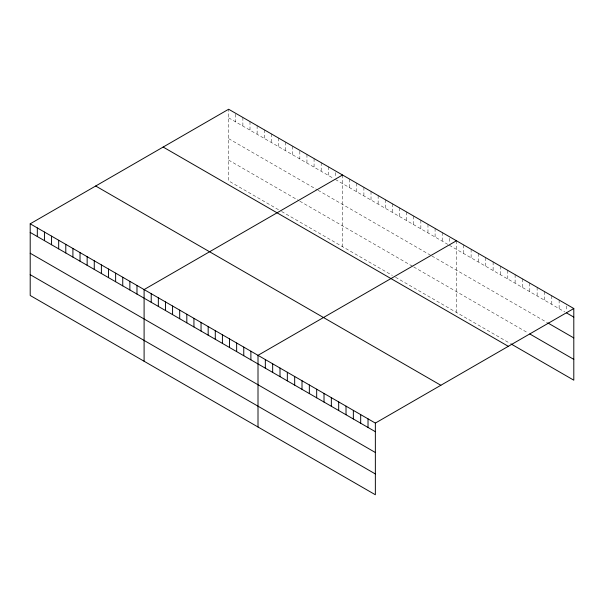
<?xml version="1.0" encoding="UTF-8"?>
<svg xmlns="http://www.w3.org/2000/svg" width="604" height="604" viewBox="0 0 604 604"><rect width="100%" height="100%" fill="white"/><g stroke="black" fill="none" stroke-linecap="round" stroke-linejoin="round"><path stroke-width="0.45" stroke-dasharray="3.02 2.27" d="M228.644 117.848L333.846 178.588M335.424 179.501L447.745 244.348M449.331 245.262L564.838 311.943M228.644 138.656L317.236 189.807M318.029 190.26L431.135 255.567M431.928 256.021L546.907 322.408M228.644 160.105L299.04 200.747M299.833 201.2L412.94 266.507M413.732 266.96L528.16 333.031M278.474 209.686L228.644 180.913L228.644 109.241M281.638 211.513L392.381 275.447M395.544 277.274L510.237 343.487M566.469 306.002L566.469 311.166M559.13 300.045L559.13 308.652M551.799 295.809L551.799 304.416M544.461 291.581L544.461 300.18M537.13 287.345L537.13 295.945M529.791 283.11L529.791 291.717M522.46 278.874L522.46 287.481M515.121 274.639L515.121 283.246M507.79 270.403L507.79 279.01M500.452 266.168L500.452 274.775M493.121 261.932L493.121 270.539M485.782 257.704L485.782 266.304M478.451 253.469L478.451 262.076M471.112 249.233L471.112 257.84M463.781 244.998L463.781 253.604M456.45 240.762L456.45 312.434M449.331 238.376L449.331 243.54M442.211 232.54L442.211 241.147M435.091 228.433L435.091 237.04M427.972 224.326L427.972 232.925M420.852 220.211L420.852 228.818M413.732 216.104L413.732 224.711M406.613 211.989L406.613 220.596M399.493 207.882L399.493 216.489M392.381 203.774L392.381 212.382M385.261 199.66L385.261 208.267M378.142 195.553L378.142 204.16M371.022 191.445L371.022 200.045M363.902 187.331L363.902 195.938M356.783 183.223L356.783 191.83M349.663 179.109L349.663 187.716M342.543 175.001L342.543 246.674M335.424 172.616L335.424 177.78M328.304 166.78L328.304 175.387M321.192 162.672L321.192 171.279M314.072 158.565L314.072 167.165M306.953 154.45L306.953 163.057M299.833 151.204L299.833 158.95M292.714 146.228L292.714 154.835M285.594 142.121L285.594 150.728M278.474 138.014L278.474 146.621M271.355 133.899L271.355 142.506M264.235 129.792L264.235 138.399M257.123 125.685L257.123 134.284M250.003 121.57L250.003 130.177M242.883 117.463L242.883 126.07M235.764 114.209L235.764 121.955"/><path stroke-width="0.91" d="M30.2 223.812L375.356 423.087L375.356 494.759L30.2 295.484L30.2 223.812L228.644 109.241L573.8 308.516L573.8 380.188L511.052 343.955M342.543 175.001L144.099 289.573L144.099 361.245M456.45 240.762L258.006 355.333L258.006 427.005M375.356 423.087L573.8 308.516M566.469 312.887L573.8 317.123M547.722 322.876L573.8 337.93M529.791 333.967L573.8 359.372M163.155 147.051L508.311 346.326M95.689 186.002L440.844 385.276M30.2 232.419L375.356 431.694M30.2 253.227L375.356 452.502M30.2 274.669L375.356 473.944M368.025 418.851L368.025 427.458M360.686 414.616L360.686 423.223M353.355 410.38L353.355 418.987M346.017 406.145L346.017 414.752M338.685 401.917L338.685 410.516M331.347 397.681L331.347 406.288M324.016 393.446L324.016 402.053M316.677 389.21L316.677 397.817M309.346 384.974L309.346 393.581M302.008 380.739L302.008 389.346M294.677 376.503L294.677 385.11M287.338 372.268L287.338 380.875M280.007 368.04L280.007 376.639M272.668 363.804L272.668 372.411M265.337 359.569L265.337 368.176M250.887 351.226L250.887 359.825M243.767 347.111L243.767 355.718M236.647 343.004L236.647 351.611M229.528 338.897L229.528 347.496M222.408 334.782L222.408 343.389M215.288 330.675L215.288 339.282M208.169 326.56L208.169 335.167M201.049 322.453L201.049 331.06M193.937 318.346L193.937 326.945M186.817 314.231L186.817 322.838M179.698 310.124L179.698 318.731M172.578 306.017L172.578 314.616M165.458 301.902L165.458 310.509M158.339 297.795L158.339 306.402M151.219 293.68L151.219 302.287M136.98 285.466L136.98 294.065M129.86 281.351L129.86 289.958M122.748 277.244L122.748 285.851M115.628 273.136L115.628 281.736M108.509 269.022L108.509 277.629M101.389 264.914L101.389 273.521M94.269 260.8L94.269 269.407M87.15 256.692L87.15 265.299M80.03 252.585L80.03 261.185M72.91 248.471L72.91 257.077M65.791 244.363L65.791 252.97M58.679 240.256L58.679 248.856M51.559 236.141L51.559 244.748M44.439 232.034L44.439 240.641M37.32 227.919L37.32 236.526"/></g></svg>
